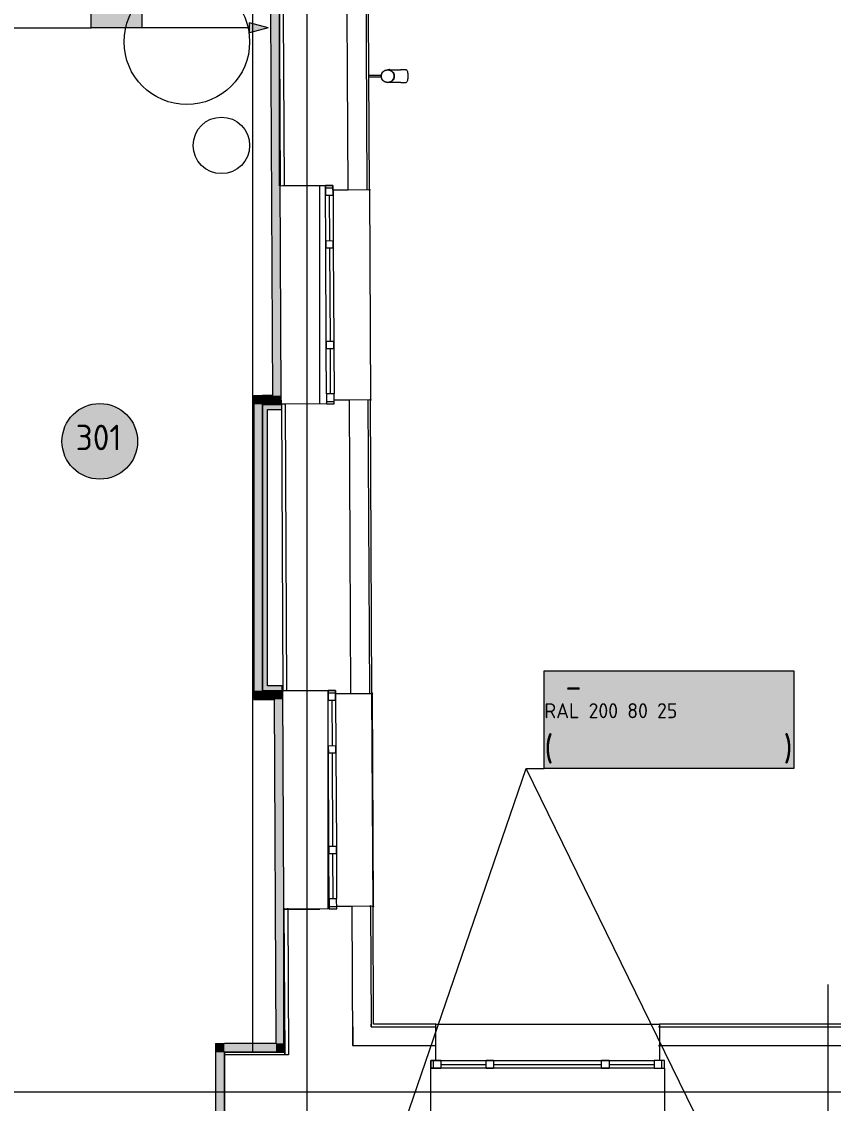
# Model space of a CAD drawing. Header units: millimetres. Extents: x 0 to 1189, y 0 to 841.
# Drawn here: x 310.9 to 375.6, y 489.4 to 575.6 of the extents above; entities that cross this region are included whole.
import ezdxf

# ---------------------------------------------------------------- set-up
doc = ezdxf.new("R2010")
doc.units = ezdxf.units.MM

msp = doc.modelspace()

# ---------------------------------------------------------------- hatches: boundary and pattern name
at = {"true_color": 0xf1d696}
h = msp.add_hatch(color=41, dxfattribs=at)
h.dxf.hatch_style = 2
h.paths.add_polyline_path([(330.621505, 601.90069), (331.321506, 601.89769), (331.606507, 545.805605), (330.906506, 545.805605)])
at = {"true_color": 0xffffff}
h = msp.add_hatch(color=7, dxfattribs=at)
h.dxf.hatch_style = 2
h.paths.add_polyline_path([(316.452483, 577.673653), (320.49249, 577.676653), (320.49349, 575.087649), (316.453483, 575.085649)])
h = msp.add_hatch(color=7, dxfattribs=at)
h.dxf.hatch_style = 2
h.paths.add_polyline_path([(316.453483, 577.673653), (320.49349, 577.673653), (320.49349, 575.085649), (316.453483, 575.085649)])
at = {"true_color": 0x0077b0}
h = msp.add_hatch(color=144, dxfattribs=at)
h.dxf.hatch_style = 2
h.paths.add_polyline_path([(330.555505, 575.085649), (329.062503, 574.685649), (329.062503, 575.48565)])
h = msp.add_hatch(color=7)
h.dxf.hatch_style = 2
h.paths.add_polyline_path([(340.20452, 571.829644), (340.140957, 571.803207), (340.11452, 571.739644), (340.140957, 571.676082), (340.20452, 571.649644), (340.21752, 571.649644), (340.281082, 571.676082), (340.30752, 571.739644), (340.281082, 571.803207), (340.21752, 571.829644)])
h = msp.add_hatch(color=7)
h.dxf.hatch_style = 2
h.paths.add_polyline_path([(338.623517, 562.28263), (338.559955, 562.256192), (338.533517, 562.19263), (338.559955, 562.129067), (338.623517, 562.102629), (338.633517, 562.102629), (338.69708, 562.129067), (338.723517, 562.19263), (338.69708, 562.256192), (338.633517, 562.28263)])
at = {"true_color": 0xf1d696}
h = msp.add_hatch(color=41, dxfattribs=at)
h.dxf.hatch_style = 2
h.paths.add_polyline_path([(329.407503, 545.805605), (330.107504, 545.805605), (330.107504, 545.105603)])
h = msp.add_hatch(color=41, dxfattribs=at)
h.dxf.hatch_style = 2
h.paths.add_polyline_path([(329.407503, 545.105603), (329.407503, 545.805605), (330.107504, 545.105603)])
h = msp.add_hatch(color=41, dxfattribs=at)
h.dxf.hatch_style = 2
h.paths.add_polyline_path([(330.906506, 545.805605), (330.909506, 545.105603), (330.107504, 545.105603), (330.107504, 545.805605)])
h = msp.add_hatch(color=41, dxfattribs=at)
h.dxf.hatch_style = 2
h.paths.add_polyline_path([(330.906506, 545.805605), (331.606507, 545.805605), (331.609507, 545.105603)])
h = msp.add_hatch(color=41, dxfattribs=at)
h.dxf.hatch_style = 2
h.paths.add_polyline_path([(331.609507, 545.105603), (330.909506, 545.105603), (330.906506, 545.805605)])
h = msp.add_hatch(color=7)
h.dxf.hatch_style = 2
h.paths.add_polyline_path([(338.718517, 545.373604), (338.78208, 545.400041), (338.808518, 545.463604), (338.78208, 545.527167), (338.718517, 545.553604), (338.708517, 545.553604), (338.644955, 545.527167), (338.618517, 545.463604), (338.644955, 545.400041), (338.708517, 545.373604)])
at = {"true_color": 0xffffff}
h = msp.add_hatch(color=7, dxfattribs=at)
edge = h.paths.add_edge_path()
edge.add_arc((317.148485, 542.161599), 3.012005, 0, 360)
at = {"true_color": 0xf1d696}
h = msp.add_hatch(color=41, dxfattribs=at)
h.dxf.hatch_style = 2
h.paths.add_polyline_path([(329.407503, 545.105603), (330.107504, 545.105603), (330.107504, 522.305569), (329.407503, 522.304569)])
h = msp.add_hatch(color=7)
h.dxf.hatch_style = 2
h.paths.add_polyline_path([(330.107504, 545.105603), (330.507505, 545.105603), (330.507505, 522.705569), (330.107504, 522.705569)])
h = msp.add_hatch(color=7)
h.dxf.hatch_style = 2
h.paths.add_polyline_path([(330.507505, 545.105603), (331.463506, 545.105603), (331.617507, 545.097603), (331.611507, 544.705603), (330.507505, 544.705603)])
at = {"true_color": 0xffffff}
h = msp.add_hatch(color=7, dxfattribs=at)
h.dxf.hatch_style = 2
h.paths.add_polyline_path([(352.548539, 523.874571), (372.416569, 523.874571), (372.416569, 516.109559), (352.548539, 516.109559)])
h = msp.add_hatch(color=7, dxfattribs=at)
h.dxf.hatch_style = 2
h.paths.add_polyline_path([(352.548539, 523.874571), (372.416569, 523.874571), (372.416569, 516.109559), (352.548539, 516.109559)])
at = {"true_color": 0x0077b0}
h = msp.add_hatch(color=144, dxfattribs=at)
h.paths.add_polyline_path([(353.759349, 522.478546), (353.759349, 523.285525), (353.729859, 523.442208), (353.640838, 523.57326), (353.512198, 523.659663), (353.355859, 523.689015), (353.199383, 523.659663), (353.068125, 523.57326), (352.980688, 523.442208), (352.95237, 523.285525), (352.95237, 522.478546), (352.980688, 522.322208), (353.068125, 522.193568), (353.199383, 522.104547), (353.355859, 522.075057), (353.512198, 522.104547), (353.640838, 522.193568), (353.729859, 522.322208)])
h.paths.add_polyline_path([(353.959991, 522.478546), (353.948838, 522.35789), (353.915412, 522.245864), (353.859765, 522.14283), (353.781949, 522.049149), (353.69018, 521.97185), (353.588128, 521.91734), (353.476463, 521.885051), (353.355859, 521.874414), (353.234127, 521.885051), (353.12242, 521.91734), (353.020221, 521.97185), (352.927014, 522.049149), (352.849284, 522.14283), (352.793826, 522.245864), (352.76059, 522.35789), (352.749522, 522.478546), (352.749522, 523.285525), (352.76059, 523.407258), (352.793826, 523.518965), (352.849284, 523.621164), (352.927014, 523.714371), (353.020221, 523.792187), (353.12242, 523.847834), (353.234127, 523.88126), (353.355859, 523.892413), (353.476515, 523.881303), (353.588541, 523.848178), (353.691575, 523.79335), (353.785256, 523.717127), (353.86116, 523.623489), (353.915825, 523.520343), (353.948889, 523.407688), (353.959991, 523.285525)])
h = msp.add_hatch(color=144, dxfattribs=at)
h.paths.add_polyline_path([(353.759349, 522.478546), (353.759349, 523.285525), (353.729859, 523.442208), (353.640838, 523.57326), (353.512198, 523.659663), (353.355859, 523.689015), (353.199383, 523.659663), (353.068125, 523.57326), (352.980688, 523.442208), (352.95237, 523.285525), (352.95237, 522.478546), (352.980688, 522.322208), (353.068125, 522.193568), (353.199383, 522.104547), (353.355859, 522.075057), (353.512198, 522.104547), (353.640838, 522.193568), (353.729859, 522.322208)])
h.paths.add_polyline_path([(353.959991, 522.478546), (353.948838, 522.35789), (353.915412, 522.245864), (353.859765, 522.14283), (353.781949, 522.049149), (353.69018, 521.97185), (353.588128, 521.91734), (353.476463, 521.885051), (353.355859, 521.874414), (353.234127, 521.885051), (353.12242, 521.91734), (353.020221, 521.97185), (352.927014, 522.049149), (352.849284, 522.14283), (352.793826, 522.245864), (352.76059, 522.35789), (352.749522, 522.478546), (352.749522, 523.285525), (352.76059, 523.407258), (352.793826, 523.518965), (352.849284, 523.621164), (352.927014, 523.714371), (353.020221, 523.792187), (353.12242, 523.847834), (353.234127, 523.88126), (353.355859, 523.892413), (353.476515, 523.881303), (353.588541, 523.848178), (353.691575, 523.79335), (353.785256, 523.717127), (353.86116, 523.623489), (353.915825, 523.520343), (353.948889, 523.407688), (353.959991, 523.285525)])
h = msp.add_hatch(color=144, dxfattribs=at)
h.dxf.hatch_style = 2
h.paths.add_polyline_path([(355.779147, 522.983459), (355.779147, 523.790439), (355.804434, 523.866851), (355.880571, 523.892413), (356.586127, 523.892413), (356.662263, 523.866851), (356.68755, 523.790439), (356.662263, 523.714509), (356.586127, 523.689015), (355.981995, 523.689015), (355.981995, 523.084883), (356.284061, 523.084883), (356.384494, 523.075848), (356.477744, 523.048572), (356.563036, 523.002795), (356.639594, 522.93826), (356.70456, 522.858945), (356.751284, 522.772964), (356.779508, 522.680058), (356.788974, 522.57997), (356.788974, 522.379327), (356.779508, 522.277688), (356.751284, 522.184266), (356.70456, 522.098802), (356.639594, 522.021037), (356.561873, 521.956502), (356.47671, 521.910726), (356.384106, 521.883449), (356.284061, 521.874414), (355.880571, 521.874414), (355.804434, 521.898323), (355.779147, 521.973082), (355.804434, 522.049494), (355.880571, 522.075057), (356.284061, 522.075057), (356.400987, 522.097863), (356.498483, 522.164905), (356.564629, 522.261781), (356.586127, 522.379327), (356.586127, 522.57997), (356.564629, 522.696896), (356.498483, 522.794392), (356.400987, 522.860538), (356.284061, 522.882036), (355.880571, 522.882036), (355.804434, 522.907323)])
h = msp.add_hatch(color=144, dxfattribs=at)
h.dxf.hatch_style = 2
h.paths.add_polyline_path([(355.779147, 522.983459), (355.779147, 523.790439), (355.804434, 523.866851), (355.880571, 523.892413), (356.586127, 523.892413), (356.662263, 523.866851), (356.68755, 523.790439), (356.662263, 523.714509), (356.586127, 523.689015), (355.981995, 523.689015), (355.981995, 523.084883), (356.284061, 523.084883), (356.384494, 523.075848), (356.477744, 523.048572), (356.563036, 523.002795), (356.639594, 522.93826), (356.70456, 522.858945), (356.751284, 522.772964), (356.779508, 522.680058), (356.788974, 522.57997), (356.788974, 522.379327), (356.779508, 522.277688), (356.751284, 522.184266), (356.70456, 522.098802), (356.639594, 522.021037), (356.561873, 521.956502), (356.47671, 521.910726), (356.384106, 521.883449), (356.284061, 521.874414), (355.880571, 521.874414), (355.804434, 521.898323), (355.779147, 521.973082), (355.804434, 522.049494), (355.880571, 522.075057), (356.284061, 522.075057), (356.400987, 522.097863), (356.498483, 522.164905), (356.564629, 522.261781), (356.586127, 522.379327), (356.586127, 522.57997), (356.564629, 522.696896), (356.498483, 522.794392), (356.400987, 522.860538), (356.284061, 522.882036), (355.880571, 522.882036), (355.804434, 522.907323)])
at = {"true_color": 0xf1d696}
h = msp.add_hatch(color=41, dxfattribs=at)
h.dxf.hatch_style = 2
h.paths.add_polyline_path([(330.107504, 522.305569), (329.407503, 521.604568), (329.407503, 522.304569)])
h = msp.add_hatch(color=41, dxfattribs=at)
h.dxf.hatch_style = 2
h.paths.add_polyline_path([(330.107504, 522.305569), (330.107504, 521.605568), (329.407503, 521.604568)])
h = msp.add_hatch(color=7)
h.dxf.hatch_style = 2
h.paths.add_polyline_path([(330.107504, 522.305569), (330.107504, 522.705569), (331.675507, 522.705569), (331.675507, 522.308569)])
h = msp.add_hatch(color=41, dxfattribs=at)
h.dxf.hatch_style = 2
h.paths.add_polyline_path([(330.107504, 521.605568), (330.107504, 522.305569), (331.025506, 522.307569), (331.029506, 521.607568)])
h = msp.add_hatch(color=41, dxfattribs=at)
h.dxf.hatch_style = 2
h.paths.add_polyline_path([(331.725507, 522.308569), (331.029506, 521.607568), (331.025506, 522.307569)])
h = msp.add_hatch(color=41, dxfattribs=at)
h.dxf.hatch_style = 2
h.paths.add_polyline_path([(331.029506, 521.607568), (331.723507, 522.305569), (331.729507, 521.608568)])
h = msp.add_hatch(color=7)
h.dxf.hatch_style = 2
h.paths.add_polyline_path([(338.836518, 522.002568), (338.90008, 522.029006), (338.926518, 522.092568), (338.90008, 522.156131), (338.836518, 522.182568), (338.826518, 522.182568), (338.762955, 522.156131), (338.736518, 522.092568), (338.762955, 522.029006), (338.826518, 522.002568)])
at = {"true_color": 0x0077b0}
h = msp.add_hatch(color=144, dxfattribs=at)
h.dxf.hatch_style = 2
h.paths.add_polyline_path([(355.272973, 522.376571), (354.465994, 522.376571), (354.389858, 522.402134), (354.364571, 522.478546), (354.389858, 522.554683), (354.465994, 522.57997), (355.272973, 522.57997), (355.34911, 522.554683), (355.374397, 522.478546), (355.34911, 522.402134)])
h = msp.add_hatch(color=144, dxfattribs=at)
h.dxf.hatch_style = 2
h.paths.add_polyline_path([(355.272973, 522.376571), (354.465994, 522.376571), (354.389858, 522.402134), (354.364571, 522.478546), (354.389858, 522.554683), (354.465994, 522.57997), (355.272973, 522.57997), (355.34911, 522.554683), (355.374397, 522.478546), (355.34911, 522.402134)])
at = {"true_color": 0xf1d696}
h = msp.add_hatch(color=41, dxfattribs=at)
h.dxf.hatch_style = 2
h.paths.add_polyline_path([(331.029506, 521.607568), (331.729507, 521.608568), (331.869507, 494.223526), (331.169506, 494.223526)])
at = {"true_color": 0x0077b0}
h = msp.add_hatch(color=144, dxfattribs=at)
h.paths.add_polyline_path([(353.760585, 518.010185), (353.883093, 518.083911), (353.994852, 518.108853), (354.056037, 518.127181), (354.110607, 518.179409), (354.15119, 518.24583), (354.164075, 518.312251), (354.149261, 518.390386), (354.105095, 518.456119), (354.039362, 518.498907), (353.961228, 518.512343), (353.88268, 518.497873), (353.817361, 518.456119), (353.775124, 518.390386), (353.760585, 518.312251)])
h.paths.add_polyline_path([(354.263294, 518.069166), (354.388282, 517.993167), (354.485985, 517.882855), (354.546825, 517.75015), (354.567565, 517.606696), (354.567565, 517.199899), (354.558099, 517.099466), (354.529875, 517.006216), (354.483151, 516.920924), (354.418185, 516.844365), (354.341627, 516.77983), (354.256335, 516.734053), (354.163084, 516.706777), (354.062651, 516.697742), (353.961012, 516.706777), (353.86759, 516.734053), (353.782126, 516.77983), (353.704361, 516.844365), (353.639826, 516.922087), (353.594049, 517.007249), (353.566773, 517.099853), (353.557738, 517.199899), (353.557738, 518.312251), (353.587228, 518.468728), (353.676249, 518.599986), (353.805923, 518.686389), (353.961228, 518.715741), (354.117704, 518.686044), (354.248962, 518.59723), (354.335365, 518.468383), (354.364717, 518.312251), (354.339224, 518.174792)])
h.paths.add_polyline_path([(354.364717, 517.202655), (354.364717, 517.606696), (354.34322, 517.722176), (354.277074, 517.821119), (354.179578, 517.886782), (354.062651, 517.908211), (353.945725, 517.886782), (353.848229, 517.821119), (353.782083, 517.722176), (353.760585, 517.606696), (353.760585, 517.202655), (353.782083, 517.085108), (353.848229, 516.988232), (353.945725, 516.921191), (354.062651, 516.898384), (354.179578, 516.921191), (354.277074, 516.988232), (354.34322, 517.086142)])
h = msp.add_hatch(color=144, dxfattribs=at)
h.paths.add_polyline_path([(353.760585, 518.010185), (353.883093, 518.083911), (353.994852, 518.108853), (354.056037, 518.127181), (354.110607, 518.179409), (354.15119, 518.24583), (354.164075, 518.312251), (354.149261, 518.390386), (354.105095, 518.456119), (354.039362, 518.498907), (353.961228, 518.512343), (353.88268, 518.497873), (353.817361, 518.456119), (353.775124, 518.390386), (353.760585, 518.312251)])
h.paths.add_polyline_path([(354.263294, 518.069166), (354.388282, 517.993167), (354.485985, 517.882855), (354.546825, 517.75015), (354.567565, 517.606696), (354.567565, 517.199899), (354.558099, 517.099466), (354.529875, 517.006216), (354.483151, 516.920924), (354.418185, 516.844365), (354.341627, 516.77983), (354.256335, 516.734053), (354.163084, 516.706777), (354.062651, 516.697742), (353.961012, 516.706777), (353.86759, 516.734053), (353.782126, 516.77983), (353.704361, 516.844365), (353.639826, 516.922087), (353.594049, 517.007249), (353.566773, 517.099853), (353.557738, 517.199899), (353.557738, 518.312251), (353.587228, 518.468728), (353.676249, 518.599986), (353.805923, 518.686389), (353.961228, 518.715741), (354.117704, 518.686044), (354.248962, 518.59723), (354.335365, 518.468383), (354.364717, 518.312251), (354.339224, 518.174792)])
h.paths.add_polyline_path([(354.364717, 517.202655), (354.364717, 517.606696), (354.34322, 517.722176), (354.277074, 517.821119), (354.179578, 517.886782), (354.062651, 517.908211), (353.945725, 517.886782), (353.848229, 517.821119), (353.782083, 517.722176), (353.760585, 517.606696), (353.760585, 517.202655), (353.782083, 517.085108), (353.848229, 516.988232), (353.945725, 516.921191), (354.062651, 516.898384), (354.179578, 516.921191), (354.277074, 516.988232), (354.34322, 517.086142)])
h = msp.add_hatch(color=144, dxfattribs=at)
h.dxf.hatch_style = 2
h.paths.add_polyline_path([(356.369085, 517.101232), (356.355925, 517.185292), (356.315066, 517.247855), (356.264285, 517.284373), (356.196555, 517.301874), (356.067019, 517.301874), (355.996464, 517.332742), (355.965044, 517.403297), (355.973313, 517.444087), (355.996464, 517.476609), (356.036289, 517.499485), (356.095131, 517.507477), (356.125999, 517.507477), (356.160175, 517.504721), (356.249403, 517.519604), (356.315066, 517.564252), (356.355925, 517.62716), (356.369085, 517.705363), (356.35558, 517.783498), (356.31231, 517.849231), (356.246578, 517.892225), (356.168443, 517.905455), (356.067019, 517.905455), (355.973244, 517.892914), (355.860865, 517.854743), (355.768398, 517.816778), (355.739597, 517.804031), (355.711554, 517.812988), (355.685578, 517.840962), (355.66353, 517.911518), (355.674037, 517.950585), (355.705422, 517.987586), (355.757477, 518.022519), (355.829997, 518.055385), (355.956776, 518.095762), (356.067019, 518.108853), (356.168443, 518.108853), (356.325126, 518.079501), (356.456177, 517.993098), (356.54258, 517.862046), (356.571932, 517.705363), (356.563414, 517.607006), (356.537688, 517.523738), (356.494495, 517.455766), (356.433577, 517.403297), (356.494495, 517.350829), (356.537688, 517.282857), (356.563414, 517.199589), (356.571932, 517.101232), (356.54258, 516.944549), (356.456177, 516.813497), (356.325126, 516.726061), (356.168443, 516.697742), (356.067019, 516.697742), (355.954296, 516.710489), (355.826689, 516.748454), (355.754919, 516.781363), (355.703975, 516.816598), (355.673598, 516.854416), (355.66353, 516.895077), (355.685578, 516.965633), (355.711899, 516.992573), (355.742353, 517.002564), (355.774462, 516.989817), (355.863621, 516.951852), (355.973588, 516.911269), (356.067019, 516.898384), (356.168443, 516.898384), (356.246578, 516.912991), (356.31231, 516.957364), (356.354547, 517.023097)])
h = msp.add_hatch(color=144, dxfattribs=at)
h.dxf.hatch_style = 2
h.paths.add_polyline_path([(356.369085, 517.101232), (356.355925, 517.185292), (356.315066, 517.247855), (356.264285, 517.284373), (356.196555, 517.301874), (356.067019, 517.301874), (355.996464, 517.332742), (355.965044, 517.403297), (355.973313, 517.444087), (355.996464, 517.476609), (356.036289, 517.499485), (356.095131, 517.507477), (356.125999, 517.507477), (356.160175, 517.504721), (356.249403, 517.519604), (356.315066, 517.564252), (356.355925, 517.62716), (356.369085, 517.705363), (356.35558, 517.783498), (356.31231, 517.849231), (356.246578, 517.892225), (356.168443, 517.905455), (356.067019, 517.905455), (355.973244, 517.892914), (355.860865, 517.854743), (355.768398, 517.816778), (355.739597, 517.804031), (355.711554, 517.812988), (355.685578, 517.840962), (355.66353, 517.911518), (355.674037, 517.950585), (355.705422, 517.987586), (355.757477, 518.022519), (355.829997, 518.055385), (355.956776, 518.095762), (356.067019, 518.108853), (356.168443, 518.108853), (356.325126, 518.079501), (356.456177, 517.993098), (356.54258, 517.862046), (356.571932, 517.705363), (356.563414, 517.607006), (356.537688, 517.523738), (356.494495, 517.455766), (356.433577, 517.403297), (356.494495, 517.350829), (356.537688, 517.282857), (356.563414, 517.199589), (356.571932, 517.101232), (356.54258, 516.944549), (356.456177, 516.813497), (356.325126, 516.726061), (356.168443, 516.697742), (356.067019, 516.697742), (355.954296, 516.710489), (355.826689, 516.748454), (355.754919, 516.781363), (355.703975, 516.816598), (355.673598, 516.854416), (355.66353, 516.895077), (355.685578, 516.965633), (355.711899, 516.992573), (355.742353, 517.002564), (355.774462, 516.989817), (355.863621, 516.951852), (355.973588, 516.911269), (356.067019, 516.898384), (356.168443, 516.898384), (356.246578, 516.912991), (356.31231, 516.957364), (356.354547, 517.023097)])
h = msp.add_hatch(color=144, dxfattribs=at)
h.paths.add_polyline_path([(356.976, 517.199899), (356.976, 517.60394), (356.985035, 517.705579), (357.012311, 517.799001), (357.058088, 517.884465), (357.122623, 517.96223), (357.200388, 518.026765), (357.285852, 518.072542), (357.379274, 518.099818), (357.480913, 518.108853), (357.675975, 518.072886), (357.839203, 517.964986), (357.903739, 517.887178), (357.949515, 517.801413), (357.976792, 517.707172), (357.985827, 517.60394), (357.985827, 517.199899), (357.976361, 517.099853), (357.948137, 517.007249), (357.901413, 516.922087), (357.836447, 516.844365), (357.759889, 516.77983), (357.674597, 516.734053), (357.581346, 516.706777), (357.480913, 516.697742), (357.379274, 516.706777), (357.285852, 516.734053), (357.200388, 516.77983), (357.122623, 516.844365), (357.058088, 516.922087), (357.012311, 517.007249), (356.985035, 517.099853)])
h.paths.add_polyline_path([(357.782979, 517.202655), (357.782979, 517.606696), (357.761482, 517.722176), (357.695336, 517.821119), (357.59784, 517.886782), (357.480913, 517.908211), (357.363987, 517.886782), (357.266491, 517.821119), (357.200345, 517.722176), (357.178847, 517.606696), (357.178847, 517.202655), (357.200345, 517.085108), (357.266491, 516.988232), (357.363987, 516.921191), (357.480913, 516.898384), (357.59784, 516.921191), (357.695336, 516.988232), (357.761482, 517.086142)])
h = msp.add_hatch(color=144, dxfattribs=at)
h.paths.add_polyline_path([(356.976, 517.199899), (356.976, 517.60394), (356.985035, 517.705579), (357.012311, 517.799001), (357.058088, 517.884465), (357.122623, 517.96223), (357.200388, 518.026765), (357.285852, 518.072542), (357.379274, 518.099818), (357.480913, 518.108853), (357.675975, 518.072886), (357.839203, 517.964986), (357.903739, 517.887178), (357.949515, 517.801413), (357.976792, 517.707172), (357.985827, 517.60394), (357.985827, 517.199899), (357.976361, 517.099853), (357.948137, 517.007249), (357.901413, 516.922087), (357.836447, 516.844365), (357.759889, 516.77983), (357.674597, 516.734053), (357.581346, 516.706777), (357.480913, 516.697742), (357.379274, 516.706777), (357.285852, 516.734053), (357.200388, 516.77983), (357.122623, 516.844365), (357.058088, 516.922087), (357.012311, 517.007249), (356.985035, 517.099853)])
h.paths.add_polyline_path([(357.782979, 517.202655), (357.782979, 517.606696), (357.761482, 517.722176), (357.695336, 517.821119), (357.59784, 517.886782), (357.480913, 517.908211), (357.363987, 517.886782), (357.266491, 517.821119), (357.200345, 517.722176), (357.178847, 517.606696), (357.178847, 517.202655), (357.200345, 517.085108), (357.266491, 516.988232), (357.363987, 516.921191), (357.480913, 516.898384), (357.59784, 516.921191), (357.695336, 516.988232), (357.761482, 517.086142)])
h = msp.add_hatch(color=144, dxfattribs=at)
h.dxf.hatch_style = 2
h.paths.add_polyline_path([(358.592965, 517.301874), (358.592965, 516.796409), (358.567678, 516.721651), (358.491542, 516.697742), (358.415405, 516.721651), (358.390118, 516.796409), (358.390118, 518.010185), (358.415405, 518.083911), (358.491542, 518.108853), (358.567678, 518.083911), (358.592965, 518.010185), (358.592965, 517.504721), (359.197097, 517.504721), (359.197097, 518.010185), (359.222384, 518.083911), (359.298521, 518.108853), (359.374657, 518.083911), (359.399944, 518.010185), (359.399944, 516.796409), (359.374657, 516.721651), (359.298521, 516.697742), (359.222384, 516.721651), (359.197097, 516.796409), (359.197097, 517.301874)])
h = msp.add_hatch(color=144, dxfattribs=at)
h.dxf.hatch_style = 2
h.paths.add_polyline_path([(358.592965, 517.301874), (358.592965, 516.796409), (358.567678, 516.721651), (358.491542, 516.697742), (358.415405, 516.721651), (358.390118, 516.796409), (358.390118, 518.010185), (358.415405, 518.083911), (358.491542, 518.108853), (358.567678, 518.083911), (358.592965, 518.010185), (358.592965, 517.504721), (359.197097, 517.504721), (359.197097, 518.010185), (359.222384, 518.083911), (359.298521, 518.108853), (359.374657, 518.083911), (359.399944, 518.010185), (359.399944, 516.796409), (359.374657, 516.721651), (359.298521, 516.697742), (359.222384, 516.721651), (359.197097, 516.796409), (359.197097, 517.301874)])
h = msp.add_hatch(color=144, dxfattribs=at)
h.paths.add_polyline_path([(360.309149, 517.908211), (360.192222, 517.886782), (360.094726, 517.821119), (360.02858, 517.723209), (360.007083, 517.606696), (360.007083, 517.504721), (360.611215, 517.504721), (360.611215, 517.606696), (360.589717, 517.723209), (360.523572, 517.821119), (360.426075, 517.886782)])
h.paths.add_polyline_path([(360.007083, 517.301874), (360.007083, 517.101232), (360.021966, 517.02413), (360.066614, 516.957364), (360.131589, 516.912991), (360.207725, 516.898384), (360.712638, 516.898384), (360.788775, 516.872822), (360.814062, 516.796409), (360.788775, 516.721651), (360.712638, 516.697742), (360.207725, 516.697742), (360.051387, 516.726061), (359.922747, 516.813497), (359.833726, 516.943515), (359.804236, 517.101232), (359.804236, 517.60394), (359.81327, 517.705579), (359.840547, 517.799001), (359.886324, 517.884465), (359.950859, 517.96223), (360.028623, 518.026765), (360.114088, 518.072542), (360.20751, 518.099818), (360.309149, 518.108853), (360.50421, 518.072886), (360.667439, 517.964986), (360.731974, 517.887221), (360.777751, 517.801757), (360.805027, 517.708335), (360.814062, 517.606696), (360.814062, 517.301874)])
h = msp.add_hatch(color=144, dxfattribs=at)
h.paths.add_polyline_path([(360.309149, 517.908211), (360.192222, 517.886782), (360.094726, 517.821119), (360.02858, 517.723209), (360.007083, 517.606696), (360.007083, 517.504721), (360.611215, 517.504721), (360.611215, 517.606696), (360.589717, 517.723209), (360.523572, 517.821119), (360.426075, 517.886782)])
h.paths.add_polyline_path([(360.007083, 517.301874), (360.007083, 517.101232), (360.021966, 517.02413), (360.066614, 516.957364), (360.131589, 516.912991), (360.207725, 516.898384), (360.712638, 516.898384), (360.788775, 516.872822), (360.814062, 516.796409), (360.788775, 516.721651), (360.712638, 516.697742), (360.207725, 516.697742), (360.051387, 516.726061), (359.922747, 516.813497), (359.833726, 516.943515), (359.804236, 517.101232), (359.804236, 517.60394), (359.81327, 517.705579), (359.840547, 517.799001), (359.886324, 517.884465), (359.950859, 517.96223), (360.028623, 518.026765), (360.114088, 518.072542), (360.20751, 518.099818), (360.309149, 518.108853), (360.50421, 518.072886), (360.667439, 517.964986), (360.731974, 517.887221), (360.777751, 517.801757), (360.805027, 517.708335), (360.814062, 517.606696), (360.814062, 517.301874)])
h = msp.add_hatch(color=144, dxfattribs=at)
h.dxf.hatch_style = 2
h.paths.add_polyline_path([(361.910497, 516.796409), (361.910497, 518.010185), (361.935784, 518.083911), (362.01192, 518.108853), (362.516834, 518.108853), (362.671105, 518.079501), (362.801812, 517.993098), (362.890833, 517.862046), (362.920323, 517.705363), (362.920323, 516.796409), (362.895036, 516.721651), (362.8189, 516.697742), (362.742763, 516.721651), (362.717476, 516.796409), (362.717476, 517.705363), (362.702938, 517.783498), (362.660701, 517.849231), (362.595382, 517.892225), (362.516834, 517.905455), (362.113344, 517.905455), (362.113344, 516.796409), (362.088057, 516.721651), (362.01192, 516.697742), (361.935784, 516.721651)])
h = msp.add_hatch(color=144, dxfattribs=at)
h.dxf.hatch_style = 2
h.paths.add_polyline_path([(361.910497, 516.796409), (361.910497, 518.010185), (361.935784, 518.083911), (362.01192, 518.108853), (362.516834, 518.108853), (362.671105, 518.079501), (362.801812, 517.993098), (362.890833, 517.862046), (362.920323, 517.705363), (362.920323, 516.796409), (362.895036, 516.721651), (362.8189, 516.697742), (362.742763, 516.721651), (362.717476, 516.796409), (362.717476, 517.705363), (362.702938, 517.783498), (362.660701, 517.849231), (362.595382, 517.892225), (362.516834, 517.905455), (362.113344, 517.905455), (362.113344, 516.796409), (362.088057, 516.721651), (362.01192, 516.697742), (361.935784, 516.721651)])
h = msp.add_hatch(color=144, dxfattribs=at)
h.paths.add_polyline_path([(363.324615, 517.199899), (363.324615, 517.60394), (363.333649, 517.705579), (363.360926, 517.799001), (363.406703, 517.884465), (363.471238, 517.96223), (363.549002, 518.026765), (363.634466, 518.072542), (363.727889, 518.099818), (363.829528, 518.108853), (364.024589, 518.072886), (364.187818, 517.964986), (364.252353, 517.887178), (364.29813, 517.801413), (364.325406, 517.707172), (364.334441, 517.60394), (364.334441, 517.199899), (364.324976, 517.099853), (364.296752, 517.007249), (364.250027, 516.922087), (364.185062, 516.844365), (364.108503, 516.77983), (364.023211, 516.734053), (363.929961, 516.706777), (363.829528, 516.697742), (363.727889, 516.706777), (363.634466, 516.734053), (363.549002, 516.77983), (363.471238, 516.844365), (363.406703, 516.922087), (363.360926, 517.007249), (363.333649, 517.099853)])
h.paths.add_polyline_path([(364.131594, 517.202655), (364.131594, 517.606696), (364.110096, 517.722176), (364.04395, 517.821119), (363.946454, 517.886782), (363.829528, 517.908211), (363.712601, 517.886782), (363.615105, 517.821119), (363.548959, 517.722176), (363.527462, 517.606696), (363.527462, 517.202655), (363.548959, 517.085108), (363.615105, 516.988232), (363.712601, 516.921191), (363.829528, 516.898384), (363.946454, 516.921191), (364.04395, 516.988232), (364.110096, 517.086142)])
h = msp.add_hatch(color=144, dxfattribs=at)
h.paths.add_polyline_path([(363.324615, 517.199899), (363.324615, 517.60394), (363.333649, 517.705579), (363.360926, 517.799001), (363.406703, 517.884465), (363.471238, 517.96223), (363.549002, 518.026765), (363.634466, 518.072542), (363.727889, 518.099818), (363.829528, 518.108853), (364.024589, 518.072886), (364.187818, 517.964986), (364.252353, 517.887178), (364.29813, 517.801413), (364.325406, 517.707172), (364.334441, 517.60394), (364.334441, 517.199899), (364.324976, 517.099853), (364.296752, 517.007249), (364.250027, 516.922087), (364.185062, 516.844365), (364.108503, 516.77983), (364.023211, 516.734053), (363.929961, 516.706777), (363.829528, 516.697742), (363.727889, 516.706777), (363.634466, 516.734053), (363.549002, 516.77983), (363.471238, 516.844365), (363.406703, 516.922087), (363.360926, 517.007249), (363.333649, 517.099853)])
h.paths.add_polyline_path([(364.131594, 517.202655), (364.131594, 517.606696), (364.110096, 517.722176), (364.04395, 517.821119), (363.946454, 517.886782), (363.829528, 517.908211), (363.712601, 517.886782), (363.615105, 517.821119), (363.548959, 517.722176), (363.527462, 517.606696), (363.527462, 517.202655), (363.548959, 517.085108), (363.615105, 516.988232), (363.712601, 516.921191), (363.829528, 516.898384), (363.946454, 516.921191), (364.04395, 516.988232), (364.110096, 517.086142)])
h = msp.add_hatch(color=144, dxfattribs=at)
h.paths.add_polyline_path([(364.738732, 518.010185), (364.764019, 518.083911), (364.840156, 518.108853), (365.345069, 518.108853), (365.501408, 518.079501), (365.630047, 517.993098), (365.719069, 517.862046), (365.748559, 517.705363), (365.748559, 517.101232), (365.719069, 516.944549), (365.630047, 516.813497), (365.501408, 516.726061), (365.345069, 516.697742), (364.94158, 516.697742), (364.94158, 516.189521), (364.916293, 516.116003), (364.840156, 516.090854), (364.764019, 516.116003), (364.738732, 516.189521)])
h.paths.add_polyline_path([(364.94158, 517.905455), (364.94158, 516.898384), (365.345069, 516.898384), (365.422239, 516.912991), (365.48618, 516.957364), (365.530829, 517.023097), (365.545712, 517.101232), (365.545712, 517.705363), (365.531173, 517.783498), (365.488936, 517.849231), (365.423617, 517.892225), (365.345069, 517.905455)])
h = msp.add_hatch(color=144, dxfattribs=at)
h.paths.add_polyline_path([(364.738732, 518.010185), (364.764019, 518.083911), (364.840156, 518.108853), (365.345069, 518.108853), (365.501408, 518.079501), (365.630047, 517.993098), (365.719069, 517.862046), (365.748559, 517.705363), (365.748559, 517.101232), (365.719069, 516.944549), (365.630047, 516.813497), (365.501408, 516.726061), (365.345069, 516.697742), (364.94158, 516.697742), (364.94158, 516.189521), (364.916293, 516.116003), (364.840156, 516.090854), (364.764019, 516.116003), (364.738732, 516.189521)])
h.paths.add_polyline_path([(364.94158, 517.905455), (364.94158, 516.898384), (365.345069, 516.898384), (365.422239, 516.912991), (365.48618, 516.957364), (365.530829, 517.023097), (365.545712, 517.101232), (365.545712, 517.705363), (365.531173, 517.783498), (365.488936, 517.849231), (365.423617, 517.892225), (365.345069, 517.905455)])
h = msp.add_hatch(color=144, dxfattribs=at)
h.dxf.hatch_style = 2
h.paths.add_polyline_path([(366.959829, 516.491587), (366.959829, 516.697742), (366.55634, 516.697742), (366.400001, 516.726061), (366.271361, 516.813497), (366.18234, 516.944549), (366.15285, 517.101232), (366.15285, 518.010185), (366.178137, 518.083911), (366.254274, 518.108853), (366.33041, 518.083911), (366.355697, 518.010185), (366.355697, 517.101232), (366.37058, 517.02413), (366.415229, 516.957364), (366.480203, 516.912991), (366.55634, 516.898384), (366.959829, 516.898384), (366.959829, 518.010185), (366.985116, 518.083911), (367.061253, 518.108853), (367.13739, 518.083911), (367.162677, 518.010185), (367.162677, 516.494343), (367.1336, 516.337867), (367.047473, 516.206609), (366.91835, 516.120206), (366.761943, 516.090854), (366.355697, 516.090854), (366.279561, 516.116417), (366.254274, 516.192829), (366.261233, 516.22914), (366.285142, 516.263384), (366.355697, 516.294252), (366.759187, 516.294252), (366.837735, 516.307688), (366.903054, 516.350476), (366.945291, 516.413797)])
h = msp.add_hatch(color=144, dxfattribs=at)
h.dxf.hatch_style = 2
h.paths.add_polyline_path([(366.959829, 516.491587), (366.959829, 516.697742), (366.55634, 516.697742), (366.400001, 516.726061), (366.271361, 516.813497), (366.18234, 516.944549), (366.15285, 517.101232), (366.15285, 518.010185), (366.178137, 518.083911), (366.254274, 518.108853), (366.33041, 518.083911), (366.355697, 518.010185), (366.355697, 517.101232), (366.37058, 517.02413), (366.415229, 516.957364), (366.480203, 516.912991), (366.55634, 516.898384), (366.959829, 516.898384), (366.959829, 518.010185), (366.985116, 518.083911), (367.061253, 518.108853), (367.13739, 518.083911), (367.162677, 518.010185), (367.162677, 516.494343), (367.1336, 516.337867), (367.047473, 516.206609), (366.91835, 516.120206), (366.761943, 516.090854), (366.355697, 516.090854), (366.279561, 516.116417), (366.254274, 516.192829), (366.261233, 516.22914), (366.285142, 516.263384), (366.355697, 516.294252), (366.759187, 516.294252), (366.837735, 516.307688), (366.903054, 516.350476), (366.945291, 516.413797)])
h = msp.add_hatch(color=144, dxfattribs=at)
h.dxf.hatch_style = 2
h.paths.add_polyline_path([(368.576794, 518.010185), (368.576794, 516.796409), (368.551507, 516.721651), (368.475371, 516.697742), (368.399234, 516.721651), (368.373947, 516.796409), (368.373947, 517.301874), (367.970457, 517.301874), (367.816186, 517.331019), (367.685479, 517.417629), (367.596458, 517.546958), (367.566968, 517.699851), (367.566968, 518.010185), (367.592255, 518.083911), (367.668392, 518.108853), (367.744528, 518.083911), (367.769815, 518.010185), (367.769815, 517.70812), (367.784698, 517.629985), (367.829346, 517.564252), (367.894321, 517.519604), (367.970457, 517.504721), (368.373947, 517.504721), (368.373947, 518.010185), (368.399234, 518.083911), (368.475371, 518.108853), (368.551507, 518.083911)])
h = msp.add_hatch(color=144, dxfattribs=at)
h.dxf.hatch_style = 2
h.paths.add_polyline_path([(368.576794, 518.010185), (368.576794, 516.796409), (368.551507, 516.721651), (368.475371, 516.697742), (368.399234, 516.721651), (368.373947, 516.796409), (368.373947, 517.301874), (367.970457, 517.301874), (367.816186, 517.331019), (367.685479, 517.417629), (367.596458, 517.546958), (367.566968, 517.699851), (367.566968, 518.010185), (367.592255, 518.083911), (367.668392, 518.108853), (367.744528, 518.083911), (367.769815, 518.010185), (367.769815, 517.70812), (367.784698, 517.629985), (367.829346, 517.564252), (367.894321, 517.519604), (367.970457, 517.504721), (368.373947, 517.504721), (368.373947, 518.010185), (368.399234, 518.083911), (368.475371, 518.108853), (368.551507, 518.083911)])
h = msp.add_hatch(color=144, dxfattribs=at)
h.dxf.hatch_style = 2
h.paths.add_polyline_path([(369.183933, 517.301874), (369.183933, 516.796409), (369.158646, 516.721651), (369.082509, 516.697742), (369.006373, 516.721651), (368.981086, 516.796409), (368.981086, 518.010185), (369.006373, 518.083911), (369.082509, 518.108853), (369.158646, 518.083911), (369.183933, 518.010185), (369.183933, 517.504721), (369.788065, 517.504721), (369.788065, 518.010185), (369.813352, 518.083911), (369.889488, 518.108853), (369.965625, 518.083911), (369.990912, 518.010185), (369.990912, 516.796409), (369.965625, 516.721651), (369.889488, 516.697742), (369.813352, 516.721651), (369.788065, 516.796409), (369.788065, 517.301874)])
h = msp.add_hatch(color=144, dxfattribs=at)
h.dxf.hatch_style = 2
h.paths.add_polyline_path([(369.183933, 517.301874), (369.183933, 516.796409), (369.158646, 516.721651), (369.082509, 516.697742), (369.006373, 516.721651), (368.981086, 516.796409), (368.981086, 518.010185), (369.006373, 518.083911), (369.082509, 518.108853), (369.158646, 518.083911), (369.183933, 518.010185), (369.183933, 517.504721), (369.788065, 517.504721), (369.788065, 518.010185), (369.813352, 518.083911), (369.889488, 518.108853), (369.965625, 518.083911), (369.990912, 518.010185), (369.990912, 516.796409), (369.965625, 516.721651), (369.889488, 516.697742), (369.813352, 516.721651), (369.788065, 516.796409), (369.788065, 517.301874)])
h = msp.add_hatch(color=144, dxfattribs=at)
h.paths.add_polyline_path([(370.753493, 517.30463), (370.612244, 517.347418), (370.496627, 517.436922), (370.42049, 517.560601), (370.395203, 517.705363), (370.424694, 517.862046), (370.513715, 517.993098), (370.642355, 518.079501), (370.798693, 518.108853), (371.303606, 518.108853), (371.379743, 518.083911), (371.40503, 518.010185), (371.40503, 516.796409), (371.379743, 516.721651), (371.303606, 516.697742), (371.22747, 516.721651), (371.202183, 516.796409), (371.202183, 517.301874), (370.998784, 517.301874), (370.578207, 516.737429), (370.541551, 516.706837), (370.496627, 516.697742), (370.42049, 516.721651), (370.395203, 516.796409), (370.414496, 516.858697)])
h.paths.add_polyline_path([(370.598051, 517.705363), (370.612934, 517.628056), (370.657582, 517.561496), (370.722556, 517.516848), (370.798693, 517.501965), (371.202183, 517.501965), (371.202183, 517.905455), (370.798693, 517.905455), (370.720145, 517.891192), (370.654826, 517.849231), (370.612589, 517.783498)])
h = msp.add_hatch(color=144, dxfattribs=at)
h.paths.add_polyline_path([(370.753493, 517.30463), (370.612244, 517.347418), (370.496627, 517.436922), (370.42049, 517.560601), (370.395203, 517.705363), (370.424694, 517.862046), (370.513715, 517.993098), (370.642355, 518.079501), (370.798693, 518.108853), (371.303606, 518.108853), (371.379743, 518.083911), (371.40503, 518.010185), (371.40503, 516.796409), (371.379743, 516.721651), (371.303606, 516.697742), (371.22747, 516.721651), (371.202183, 516.796409), (371.202183, 517.301874), (370.998784, 517.301874), (370.578207, 516.737429), (370.541551, 516.706837), (370.496627, 516.697742), (370.42049, 516.721651), (370.395203, 516.796409), (370.414496, 516.858697)])
h.paths.add_polyline_path([(370.598051, 517.705363), (370.612934, 517.628056), (370.657582, 517.561496), (370.722556, 517.516848), (370.798693, 517.501965), (371.202183, 517.501965), (371.202183, 517.905455), (370.798693, 517.905455), (370.720145, 517.891192), (370.654826, 517.849231), (370.612589, 517.783498)])
h = msp.add_hatch(color=7)
h.dxf.hatch_style = 2
h.paths.add_polyline_path([(331.724507, 504.908542), (331.750944, 504.844979), (331.814507, 504.818542), (331.87807, 504.844979), (331.904507, 504.908542), (331.904507, 504.922542), (331.87807, 504.986105), (331.814507, 505.012542), (331.750944, 504.986105), (331.724507, 504.922542)])
h = msp.add_hatch(color=7)
h.dxf.hatch_style = 2
h.paths.add_polyline_path([(332.024507, 504.909542), (332.050945, 504.845979), (332.114507, 504.819542), (332.17807, 504.845979), (332.204508, 504.909542), (332.204508, 504.922542), (332.17807, 504.986105), (332.114507, 505.012542), (332.050945, 504.986105), (332.024507, 504.922542)])
h = msp.add_hatch(color=7)
h.dxf.hatch_style = 2
h.paths.add_polyline_path([(338.803518, 505.143542), (338.77708, 505.207105), (338.713517, 505.233543), (338.649955, 505.207105), (338.623517, 505.143542), (338.623517, 505.133542), (338.649955, 505.06998), (338.713517, 505.043542), (338.77708, 505.06998), (338.803518, 505.133542)])
h = msp.add_hatch(color=7)
h.dxf.hatch_style = 2
h.paths.add_polyline_path([(338.923518, 505.045542), (338.98708, 505.07198), (339.013518, 505.135542), (338.98708, 505.199105), (338.923518, 505.225543), (338.913518, 505.225543), (338.849955, 505.199105), (338.823518, 505.135542), (338.849955, 505.07198), (338.913518, 505.045542)])
h = msp.add_hatch(color=7)
h.dxf.hatch_style = 2
h.paths.add_polyline_path([(361.724553, 495.457528), (361.788115, 495.483965), (361.814553, 495.547528), (361.788115, 495.61109), (361.724553, 495.637528), (361.714553, 495.637528), (361.65099, 495.61109), (361.624552, 495.547528), (361.65099, 495.483965), (361.714553, 495.457528)])
at = {"true_color": 0xf1d696}
h = msp.add_hatch(color=41, dxfattribs=at)
h.dxf.hatch_style = 2
h.paths.add_polyline_path([(326.374499, 494.223526), (327.0745, 494.223526), (327.0745, 493.523525)])
h = msp.add_hatch(color=41, dxfattribs=at)
h.dxf.hatch_style = 2
h.paths.add_polyline_path([(326.374499, 493.523525), (326.374499, 494.223526), (327.0745, 493.523525)])
h = msp.add_hatch(color=41, dxfattribs=at)
h.dxf.hatch_style = 2
h.paths.add_polyline_path([(331.169506, 494.223526), (331.172506, 493.523525), (327.0745, 493.523525), (327.0745, 494.223526)])
h = msp.add_hatch(color=41, dxfattribs=at)
h.dxf.hatch_style = 2
h.paths.add_polyline_path([(331.169506, 494.223526), (331.869507, 494.223526), (331.872507, 493.523525)])
h = msp.add_hatch(color=41, dxfattribs=at)
h.dxf.hatch_style = 2
h.paths.add_polyline_path([(331.872507, 493.523525), (331.172506, 493.523525), (331.169506, 494.223526)])
h = msp.add_hatch(color=7)
h.dxf.hatch_style = 2
h.paths.add_polyline_path([(361.714553, 494.137526), (361.65099, 494.111088), (361.624552, 494.047525), (361.65099, 493.983963), (361.714553, 493.957525), (361.779115, 493.983963), (361.805553, 494.047525), (361.779115, 494.111088)])
h = msp.add_hatch(color=41, dxfattribs=at)
h.dxf.hatch_style = 2
h.paths.add_polyline_path([(326.374499, 493.523525), (327.0745, 493.523525), (327.0745, 488.223517), (326.374499, 488.223517)])

# ---------------------------------------------------------------- linework, layer by layer
at = {"color": 7, "lineweight": 0}
for points in [[(333.67251, 251.095154), (333.67251, 721.485873)], [(329.303503, 645.331757), (329.303503, 493.523525)], [(331.606507, 545.805605), (331.317506, 602.597691)], [(330.621505, 601.90069), (330.906506, 545.805605)], [(331.406506, 585.197665), (331.521506, 562.51763)], [(331.706507, 585.198665), (331.821507, 562.51963)], [(336.923515, 562.19563), (336.803515, 585.624665)], [(338.303517, 585.632665), (338.422517, 562.20263)], [(338.622517, 562.20363), (338.503517, 585.633665)], [(331.463506, 562.51863), (331.463506, 573.830647)], [(339.568519, 571.286643), (338.576517, 571.281643)], [(338.577517, 571.181643), (339.568519, 571.186643)], [(339.557519, 571.236643), (339.56805, 571.343388), (339.598269, 571.440972), (339.646113, 571.529298), (339.709519, 571.606269), (339.786425, 571.669787), (339.874769, 571.717754), (339.972488, 571.748072), (340.07752, 571.758644), (340.181895, 571.74816), (340.279145, 571.718082), (340.367208, 571.670472), (340.44402, 571.607394), (340.50752, 571.530909), (340.555645, 571.443081), (340.586333, 571.345972), (340.59752, 571.241643)], [(340.59752, 571.241643), (340.586948, 571.133899), (340.55663, 571.036315), (340.508663, 570.947989), (340.445145, 570.871018), (340.368174, 570.8075), (340.279848, 570.759533), (340.182264, 570.729215), (340.07752, 570.718643), (339.972816, 570.729129), (339.875332, 570.759221), (339.787128, 570.806867), (339.710269, 570.870018), (339.646816, 570.946621), (339.598831, 571.034627), (339.568378, 571.131985), (339.557519, 571.236643)], [(339.577519, 571.236643), (339.587642, 571.33937), (339.616691, 571.433206), (339.662685, 571.518136), (339.723644, 571.592144), (339.797587, 571.653214), (339.882535, 571.699332), (339.976506, 571.72848), (340.07752, 571.738644), (340.177877, 571.728568), (340.271379, 571.69966), (340.356045, 571.6539), (340.429895, 571.593269), (340.490948, 571.519747), (340.537223, 571.435316), (340.566741, 571.341954), (340.57752, 571.241643)], [(340.57752, 571.241643), (340.567356, 571.137917), (340.538208, 571.044081), (340.492091, 570.959151), (340.43102, 570.885143), (340.357012, 570.824072), (340.272082, 570.777955), (340.178246, 570.748807), (340.07752, 570.738643), (339.976834, 570.748762), (339.883097, 570.777783), (339.798291, 570.823703), (339.724394, 570.884518), (339.663388, 570.958223), (339.617253, 571.042815), (339.58797, 571.13629), (339.577519, 571.236643)], [(340.21752, 571.739644), (340.24452, 571.739644)], [(340.24452, 571.739644), (340.27252, 571.739644)], [(340.27252, 571.739644), (340.30352, 571.739644)], [(340.30352, 571.739644), (340.33652, 571.740644)], [(340.33652, 571.740644), (340.37152, 571.740644)], [(340.37152, 571.740644), (340.40852, 571.740644)], [(340.40852, 571.740644), (340.44652, 571.740644)], [(340.44652, 571.740644), (340.48752, 571.740644)], [(340.48752, 571.740644), (340.52952, 571.740644)], [(340.52952, 571.740644), (340.57352, 571.741644)], [(340.57352, 571.741644), (340.61852, 571.741644)], [(340.61852, 571.741644), (340.66552, 571.741644)], [(340.66552, 571.741644), (340.714521, 571.741644)], [(340.714521, 571.741644), (340.764521, 571.742644)], [(340.764521, 571.742644), (340.815521, 571.742644)], [(340.815521, 571.742644), (340.867521, 571.742644)], [(340.867521, 571.742644), (340.921521, 571.742644)], [(340.921521, 571.742644), (340.975521, 571.743644)], [(340.975521, 571.743644), (341.030521, 571.743644)], [(341.030521, 571.743644), (341.087521, 571.743644)], [(341.087521, 571.743644), (341.110521, 571.743644)], [(341.536522, 571.746644), (341.110521, 571.743644)], [(341.535639, 571.746355), (341.567042, 571.73635), (341.596338, 571.70735), (341.622908, 571.661367), (341.646133, 571.600414), (341.665391, 571.526503), (341.680065, 571.441647), (341.689534, 571.347858), (341.693179, 571.247148)], [(341.693179, 571.247148), (341.690558, 571.146407), (341.682043, 571.052526), (341.668233, 570.967525), (341.649726, 570.893422), (341.627123, 570.832236), (341.601022, 570.785986), (341.572022, 570.756689), (341.540722, 570.746366)], [(340.23352, 570.739643), (340.20952, 570.739643)], [(340.26052, 570.739643), (340.23352, 570.739643)], [(340.29052, 570.739643), (340.26052, 570.739643)], [(340.32252, 570.739643), (340.29052, 570.739643)], [(340.35552, 570.740643), (340.32252, 570.739643)], [(340.39152, 570.740643), (340.35552, 570.740643)], [(340.42952, 570.740643), (340.39152, 570.740643)], [(340.46852, 570.740643), (340.42952, 570.740643)], [(340.50952, 570.740643), (340.46852, 570.740643)], [(340.55252, 570.741643), (340.50952, 570.740643)], [(340.59752, 570.741643), (340.55252, 570.741643)], [(340.64352, 570.741643), (340.59752, 570.741643)], [(340.69052, 570.741643), (340.64352, 570.741643)], [(340.739521, 570.742643), (340.69052, 570.741643)], [(340.790521, 570.742643), (340.739521, 570.742643)], [(340.841521, 570.742643), (340.790521, 570.742643)], [(340.894521, 570.742643), (340.841521, 570.742643)], [(340.948521, 570.743643), (340.894521, 570.742643)], [(341.003521, 570.743643), (340.948521, 570.743643)], [(341.059521, 570.743643), (341.003521, 570.743643)], [(341.116521, 570.743643), (341.059521, 570.743643)], [(341.116521, 570.743643), (341.541522, 570.746643)], [(331.521506, 562.51863), (331.463506, 562.51863)], [(331.521506, 562.51763), (331.821507, 562.51963)], [(334.663511, 562.51863), (331.704507, 562.51863)], [(331.821507, 562.51963), (335.121512, 562.53563)], [(334.663511, 545.133604), (334.663511, 562.51863)], [(335.121512, 562.53563), (335.721513, 562.53863)], [(335.721513, 562.53863), (335.121512, 562.53563)], [(335.125512, 561.735629), (335.121512, 562.53563)], [(335.121512, 562.53563), (335.125512, 561.735629)], [(335.721513, 562.53863), (335.725513, 561.739629)], [(335.725513, 561.739629), (335.721513, 562.53863)], [(335.122512, 562.33563), (335.722513, 562.33863)], [(335.725513, 561.739629), (335.125512, 561.735629)], [(335.143512, 558.136623), (335.125512, 561.735629)], [(335.425512, 561.737629), (335.443512, 558.137623)], [(335.723513, 562.18963), (336.923515, 562.19563)], [(335.725513, 561.739629), (335.743513, 558.139623)], [(336.923515, 562.19563), (338.622517, 562.20363)], [(338.622517, 562.20363), (338.708517, 545.453604)], [(338.633517, 562.19263), (338.718517, 545.463604)], [(335.143512, 558.136623), (335.743513, 558.139623)], [(335.743513, 558.139623), (335.746513, 557.539622)], [(335.746513, 557.539622), (335.743513, 558.139623)], [(335.146512, 557.536622), (335.143512, 558.136623)], [(335.143512, 558.136623), (335.146512, 557.536622)], [(335.746513, 557.539622), (335.146512, 557.536622)], [(335.184512, 550.136611), (335.146512, 557.536622)], [(335.446512, 557.537622), (335.484513, 550.137611)], [(335.746513, 557.539622), (335.784513, 550.139611)], [(335.184512, 550.136611), (335.784513, 550.139611)], [(335.187512, 549.53661), (335.184512, 550.136611)], [(335.184512, 550.136611), (335.187512, 549.53661)], [(335.787513, 549.53961), (335.187512, 549.53661)], [(335.205512, 545.936605), (335.187512, 549.53661)], [(335.487513, 549.53761), (335.505513, 545.937605)], [(335.784513, 550.139611), (335.787513, 549.53961)], [(335.787513, 549.53961), (335.784513, 550.139611)], [(335.787513, 549.53961), (335.805513, 545.939605)], [(329.407503, 545.805605), (330.107504, 545.805605)], [(329.407503, 545.805605), (329.407503, 522.304569)], [(330.906506, 545.805605), (330.107504, 545.805605)], [(331.609507, 545.105603), (331.606507, 545.805605)], [(335.805513, 545.939605), (335.205512, 545.936605)], [(335.205512, 545.936605), (335.209512, 545.136604)], [(335.205512, 545.936605), (335.209512, 545.136604)], [(335.208512, 545.336604), (335.808513, 545.339604)], [(335.809513, 545.139604), (335.805513, 545.939605)], [(335.809513, 545.139604), (335.805513, 545.939605)], [(337.008515, 545.445604), (335.808513, 545.439604)], [(338.708517, 545.453604), (337.008515, 545.445604)], [(337.008515, 545.445604), (337.126515, 522.085568)], [(338.508517, 545.452604), (338.508517, 545.432604)], [(338.508517, 545.432604), (338.626517, 522.093568)], [(338.826518, 522.094568), (338.708517, 545.453604)], [(314.13648, 542.161599), (314.152025, 542.46948), (314.197652, 542.768485), (314.271849, 543.057098), (314.373105, 543.333804), (314.499908, 543.597086), (314.650746, 543.845428), (314.824108, 544.077314), (315.018481, 544.291227), (315.232355, 544.485653), (315.464216, 544.659074), (315.712555, 544.809974), (315.975858, 544.936838), (316.252614, 545.038149), (316.541312, 545.112391), (316.840439, 545.158048), (317.148485, 545.173604), (317.456365, 545.158048), (317.75537, 545.112391), (318.043984, 545.038149), (318.320689, 544.936838), (318.583971, 544.809974), (318.832313, 544.659074), (319.064199, 544.485653), (319.278113, 544.291227), (319.472538, 544.077314), (319.645959, 543.845428), (319.796859, 543.597086), (319.923723, 543.333804), (320.025034, 543.057098), (320.099276, 542.768485), (320.144933, 542.46948), (320.160489, 542.161599)], [(331.657507, 545.105603), (330.107504, 545.105603)], [(330.107504, 545.105603), (330.107504, 522.305569)], [(330.107504, 522.305569), (330.107504, 545.105603)], [(330.107504, 545.105603), (331.609507, 545.105603)], [(330.507505, 544.705603), (331.657507, 544.705603)], [(330.507505, 522.705569), (330.507505, 544.705603)], [(331.909507, 545.119604), (331.609507, 545.117604)], [(331.609507, 545.117604), (331.725507, 522.308569)], [(331.657507, 544.705603), (331.657507, 545.105603)], [(335.209512, 545.136604), (331.909507, 545.119604)], [(331.909507, 545.119604), (332.025507, 522.309569)], [(335.209512, 545.136604), (335.809513, 545.139604)], [(335.209512, 545.136604), (335.809513, 545.139604)], [(320.160489, 542.161599), (320.144933, 541.853718), (320.099276, 541.554713), (320.025034, 541.2661), (319.923723, 540.989394), (319.796859, 540.726112), (319.645959, 540.47777), (319.472538, 540.245884), (319.278113, 540.031971), (319.064199, 539.837545), (318.832313, 539.664124), (318.583971, 539.513224), (318.320689, 539.38636), (318.043984, 539.285049), (317.75537, 539.210807), (317.456365, 539.16515), (317.148485, 539.149594), (316.840439, 539.16515), (316.541312, 539.210807), (316.252614, 539.285049), (315.975858, 539.38636), (315.712555, 539.513224), (315.464216, 539.664124), (315.232355, 539.837545), (315.018481, 540.031971), (314.824108, 540.245884), (314.650746, 540.47777), (314.499908, 540.726112), (314.373105, 540.989394), (314.271849, 541.2661), (314.197652, 541.554713), (314.152025, 541.853718), (314.13648, 542.161599)], [(329.407503, 521.604568), (329.407503, 522.304569)], [(331.025506, 522.307569), (330.107504, 522.305569)], [(330.107504, 522.305569), (331.675507, 522.305569)], [(331.675507, 522.705569), (330.507505, 522.705569)], [(331.725507, 522.308569), (331.025506, 522.307569)], [(331.675507, 522.305569), (331.675507, 522.705569)], [(331.725507, 522.308569), (332.025507, 522.309569)], [(331.869507, 494.223526), (331.725507, 522.308569)], [(332.025507, 522.309569), (335.325512, 522.326569)], [(335.325512, 522.326569), (335.925513, 522.329569)], [(335.925513, 522.329569), (335.325512, 522.326569)], [(335.329512, 521.526567), (335.325512, 522.326569)], [(335.325512, 522.326569), (335.329512, 521.526567)], [(335.325512, 504.924542), (335.325512, 522.326569)], [(335.326512, 522.126568), (335.926513, 522.129568)], [(335.925513, 522.329569), (335.929513, 521.529567)], [(335.929513, 521.529567), (335.925513, 522.329569)], [(335.926513, 522.079568), (337.126515, 522.085568)], [(337.126515, 522.085568), (338.826518, 522.094568)], [(338.913518, 505.144542), (338.826518, 522.094568)], [(338.836518, 522.092568), (338.923518, 505.135542)], [(329.407503, 521.604568), (331.029506, 521.607568)], [(331.029506, 521.607568), (331.169506, 494.223526)], [(335.929513, 521.529567), (335.329512, 521.526567)], [(335.347512, 517.926562), (335.329512, 521.526567)], [(335.629513, 521.528567), (335.647513, 517.928562)], [(335.929513, 521.529567), (335.947513, 517.929562)], [(335.347512, 517.926562), (335.947513, 517.929562)], [(335.351512, 517.326561), (335.347512, 517.926562)], [(335.347512, 517.926562), (335.351512, 517.326561)], [(335.947513, 517.929562), (335.951513, 517.329561)], [(335.951513, 517.329561), (335.947513, 517.929562)], [(335.951513, 517.329561), (335.351512, 517.326561)], [(335.388512, 509.92655), (335.351512, 517.326561)], [(335.651513, 517.328561), (335.688513, 509.92855)], [(335.951513, 517.329561), (335.988513, 509.92955)], [(335.388512, 509.92655), (335.988513, 509.92955)], [(335.391512, 509.326549), (335.388512, 509.92655)], [(335.388512, 509.92655), (335.391512, 509.326549)], [(335.988513, 509.92955), (335.991513, 509.329549)], [(335.991513, 509.329549), (335.988513, 509.92955)], [(335.991513, 509.329549), (335.391512, 509.326549)], [(335.410512, 505.726543), (335.391512, 509.326549)], [(335.691513, 509.328549), (335.709513, 505.728543)], [(335.991513, 509.329549), (336.009513, 505.729543)], [(336.009513, 505.729543), (335.410512, 505.726543)], [(335.410512, 505.726543), (335.414512, 504.926542)], [(335.410512, 505.726543), (335.414512, 504.926542)], [(336.014513, 504.929542), (336.009513, 505.729543)], [(336.014513, 504.929542), (336.009513, 505.729543)], [(331.814507, 493.523525), (331.814507, 504.922542)], [(331.814507, 504.922542), (334.663511, 504.922542)], [(332.114507, 504.909542), (331.814507, 504.908542)], [(331.814507, 504.908542), (331.872507, 493.330524)], [(335.414512, 504.926542), (332.114507, 504.909542)], [(332.114507, 504.909542), (332.173507, 493.323524)], [(335.413512, 505.126542), (336.013513, 505.129542)], [(335.414512, 504.926542), (336.014513, 504.929542)], [(335.414512, 504.926542), (336.014513, 504.929542)], [(337.213515, 505.135542), (336.013513, 505.129542)], [(338.913518, 505.144542), (337.213515, 505.135542)], [(337.213515, 505.135542), (337.269515, 494.047525)], [(338.713517, 505.133542), (338.760518, 495.747528)], [(338.960518, 495.747528), (338.913518, 505.144542)], [(375.172573, 251.095154), (375.172573, 498.901533)], [(337.261515, 495.547528), (337.312515, 495.547528)], [(337.312515, 495.547528), (337.312515, 494.047525)], [(338.761518, 495.547528), (338.760518, 495.747528)], [(338.761518, 495.747528), (338.761518, 495.547528)], [(338.761518, 495.547528), (343.914525, 495.547528)], [(343.914525, 495.747528), (338.960518, 495.747528)], [(343.914525, 494.047525), (343.914525, 495.747528)], [(343.914525, 495.747528), (361.724553, 495.747528)], [(381.230582, 495.747528), (361.714553, 495.747528)], [(361.714553, 495.747528), (361.714553, 494.047525)], [(361.724553, 495.547528), (381.230582, 495.547528)], [(326.374499, 494.223526), (327.0745, 494.223526)], [(326.374499, 494.223526), (326.374499, 488.223517)], [(331.169506, 494.223526), (327.0745, 494.223526)], [(331.873507, 493.523525), (331.869507, 494.223526)], [(337.269515, 494.047525), (343.914525, 494.047525)], [(343.914525, 492.847524), (343.914525, 494.047525)], [(361.714553, 494.047525), (381.230582, 494.047525)], [(361.714553, 494.047525), (361.714553, 492.847524)], [(331.873507, 493.523525), (327.0745, 493.523525)], [(327.0745, 493.523525), (327.0745, 493.323524)], [(327.0745, 488.223517), (327.0745, 493.523525)], [(327.0745, 493.523525), (331.873507, 493.523525)], [(332.173507, 493.323524), (327.0745, 493.323524)], [(327.0745, 493.323524), (327.0745, 488.223517)], [(331.872507, 493.330524), (332.172507, 493.332524)], [(331.873507, 493.323524), (331.873507, 493.523525)], [(343.514525, 492.247523), (343.514525, 492.847524)], [(343.514525, 492.847524), (344.314526, 492.847524)], [(343.514525, 492.847524), (343.514525, 492.247523)], [(344.314526, 492.847524), (343.514525, 492.847524)], [(343.714525, 492.247523), (343.714525, 492.847524)], [(344.314526, 492.847524), (344.314526, 492.247523)], [(344.314526, 492.847524), (347.914532, 492.847524)], [(347.914532, 492.247523), (347.914532, 492.847524)], [(347.914532, 492.847524), (348.514532, 492.847524)], [(348.514532, 492.847524), (347.914532, 492.847524)], [(348.514532, 492.847524), (348.514532, 492.247523)], [(348.514532, 492.847524), (357.114546, 492.847524)], [(357.114546, 492.247523), (357.114546, 492.847524)], [(357.114546, 492.847524), (357.714547, 492.847524)], [(357.714547, 492.847524), (357.114546, 492.847524)], [(357.714547, 492.847524), (357.714547, 492.247523)], [(357.714547, 492.847524), (361.314552, 492.847524)], [(361.314552, 492.847524), (361.314552, 492.247523)], [(362.114553, 492.847524), (361.314552, 492.847524)], [(362.114553, 492.847524), (361.314552, 492.847524)], [(361.914553, 492.247523), (361.914553, 492.847524)], [(362.114553, 492.247523), (362.114553, 492.847524)], [(362.114553, 492.247523), (362.114553, 492.847524)], [(343.514525, 488.147516), (343.514525, 492.247523)], [(344.314526, 492.247523), (343.514525, 492.247523)], [(343.514525, 492.247523), (344.314526, 492.247523)], [(344.314526, 492.547523), (347.914532, 492.547523)], [(347.914532, 492.247523), (344.314526, 492.247523)], [(348.514532, 492.247523), (347.914532, 492.247523)], [(347.914532, 492.247523), (348.514532, 492.247523)], [(348.514532, 492.547523), (357.114546, 492.547523)], [(357.114546, 492.247523), (348.514532, 492.247523)], [(357.714547, 492.247523), (357.114546, 492.247523)], [(357.114546, 492.247523), (357.714547, 492.247523)], [(357.714547, 492.547523), (361.314552, 492.547523)], [(361.314552, 492.247523), (357.714547, 492.247523)], [(361.314552, 492.247523), (362.114553, 492.247523)], [(361.314552, 492.247523), (362.114553, 492.247523)], [(362.114553, 492.247523), (362.114553, 488.147516)], [(198.085303, 490.37152), (863.72632, 490.37152)]]:
    msp.add_lwpolyline(points, dxfattribs=at)
at = {"color": 144, "lineweight": 0, "true_color": 0x0077b0}
for points in [[(316.453483, 575.085649), (316.452483, 577.673653)], [(316.453483, 575.085649), (316.453483, 577.673653)], [(320.49249, 577.676653), (320.49349, 575.087649)], [(320.49349, 577.673653), (320.49349, 575.085649)], [(329.062503, 574.685649), (329.062503, 575.48565)], [(330.555505, 575.085649), (329.062503, 575.48565)], [(308.722472, 575.081649), (316.453483, 575.085649)], [(320.49349, 575.087649), (316.453483, 575.085649)], [(320.49349, 575.085649), (316.453483, 575.085649)], [(327.1035, 575.085649), (320.49349, 575.085649)], [(329.062503, 575.085649), (327.1035, 575.085649)], [(330.555505, 575.085649), (329.062503, 574.685649)], [(352.548539, 523.874571), (372.416569, 523.874571)], [(352.548539, 516.109559), (352.548539, 523.874571)], [(352.548539, 523.874571), (372.416569, 523.874571)], [(352.548539, 516.109559), (352.548539, 523.874571)], [(372.416569, 523.874571), (372.416569, 516.109559)], [(372.416569, 523.874571), (372.416569, 516.109559)], [(336.370514, 473.140494), (351.095536, 516.109559)], [(369.121564, 479.235503), (351.095536, 516.109559)], [(351.095536, 516.109559), (352.548539, 516.109559)], [(351.095536, 516.109559), (352.548539, 516.109559)], [(372.416569, 516.109559), (352.548539, 516.109559)], [(372.416569, 516.109559), (352.548539, 516.109559)]]:
    msp.add_lwpolyline(points, dxfattribs=at)
at = {"color": 253, "lineweight": 0, "true_color": 0x999999}
for centre, radius in [((324.082495, 573.977648), 5.000008), ((326.832499, 565.727635), 2.250003)]:
    msp.add_circle(centre, radius, dxfattribs=at)

# ---------------------------------------------------------------- texts
at = {"color": 7, "insert": (315.22951, 543.482588), "char_height": 2.026853, "attachment_point": 1}
msp.add_mtext('{\\fGOSTCommon|b0|i0|c0;301}', dxfattribs=at)
at = {"color": 144, "true_color": 0x0077b0, "attachment_point": 1}
for s, insert, char_height in [('{\\fGOSTCommon|b0|i0|c0;RAL 200 80 25}', (352.548886, 521.312934), 1.2), ('{\\fGOSTCommon|b0|i0|c0;(}', (352.548886, 518.724599), 2.026853), ('{\\fGOSTCommon|b0|i0|c0;(}', (352.548886, 518.724599), 2.026853), ('{\\fGOSTCommon|b0|i0|c0;)}', (371.609841, 518.724599), 2.026853), ('{\\fGOSTCommon|b0|i0|c0;)}', (371.609841, 518.724599), 2.026853)]:
    msp.add_mtext(s, dxfattribs=dict(at, insert=insert, char_height=char_height))

doc.saveas('drawing.dxf')
